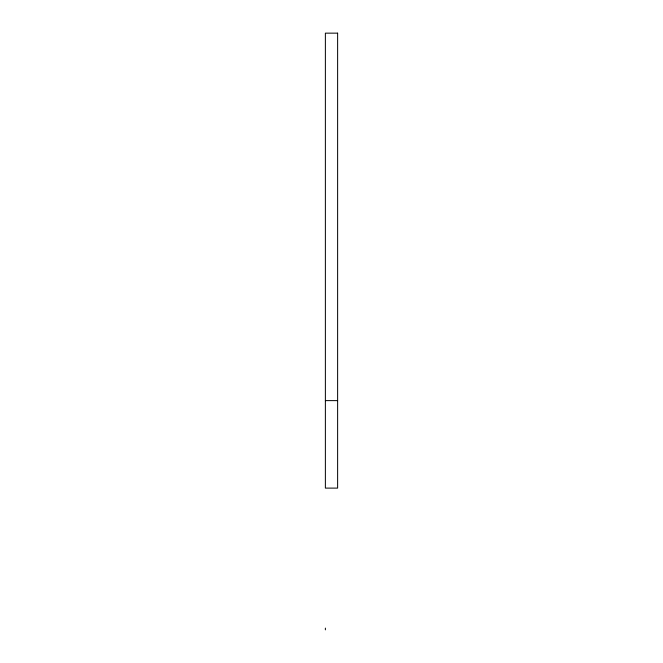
<?xml version="1.0" encoding="UTF-8"?>
<svg xmlns="http://www.w3.org/2000/svg" width="663" height="663" viewBox="0 0 663 663"><rect width="100%" height="100%" fill="white"/><g stroke="black" fill="none" stroke-linecap="round" stroke-linejoin="round"><path stroke-width="0.99" d="M325.376 400.618L337.624 400.618M325.376 628.101L325.376 629.85M337.624 33.15L325.376 33.15L325.376 488.109L337.624 488.109L337.624 33.15"/></g></svg>
